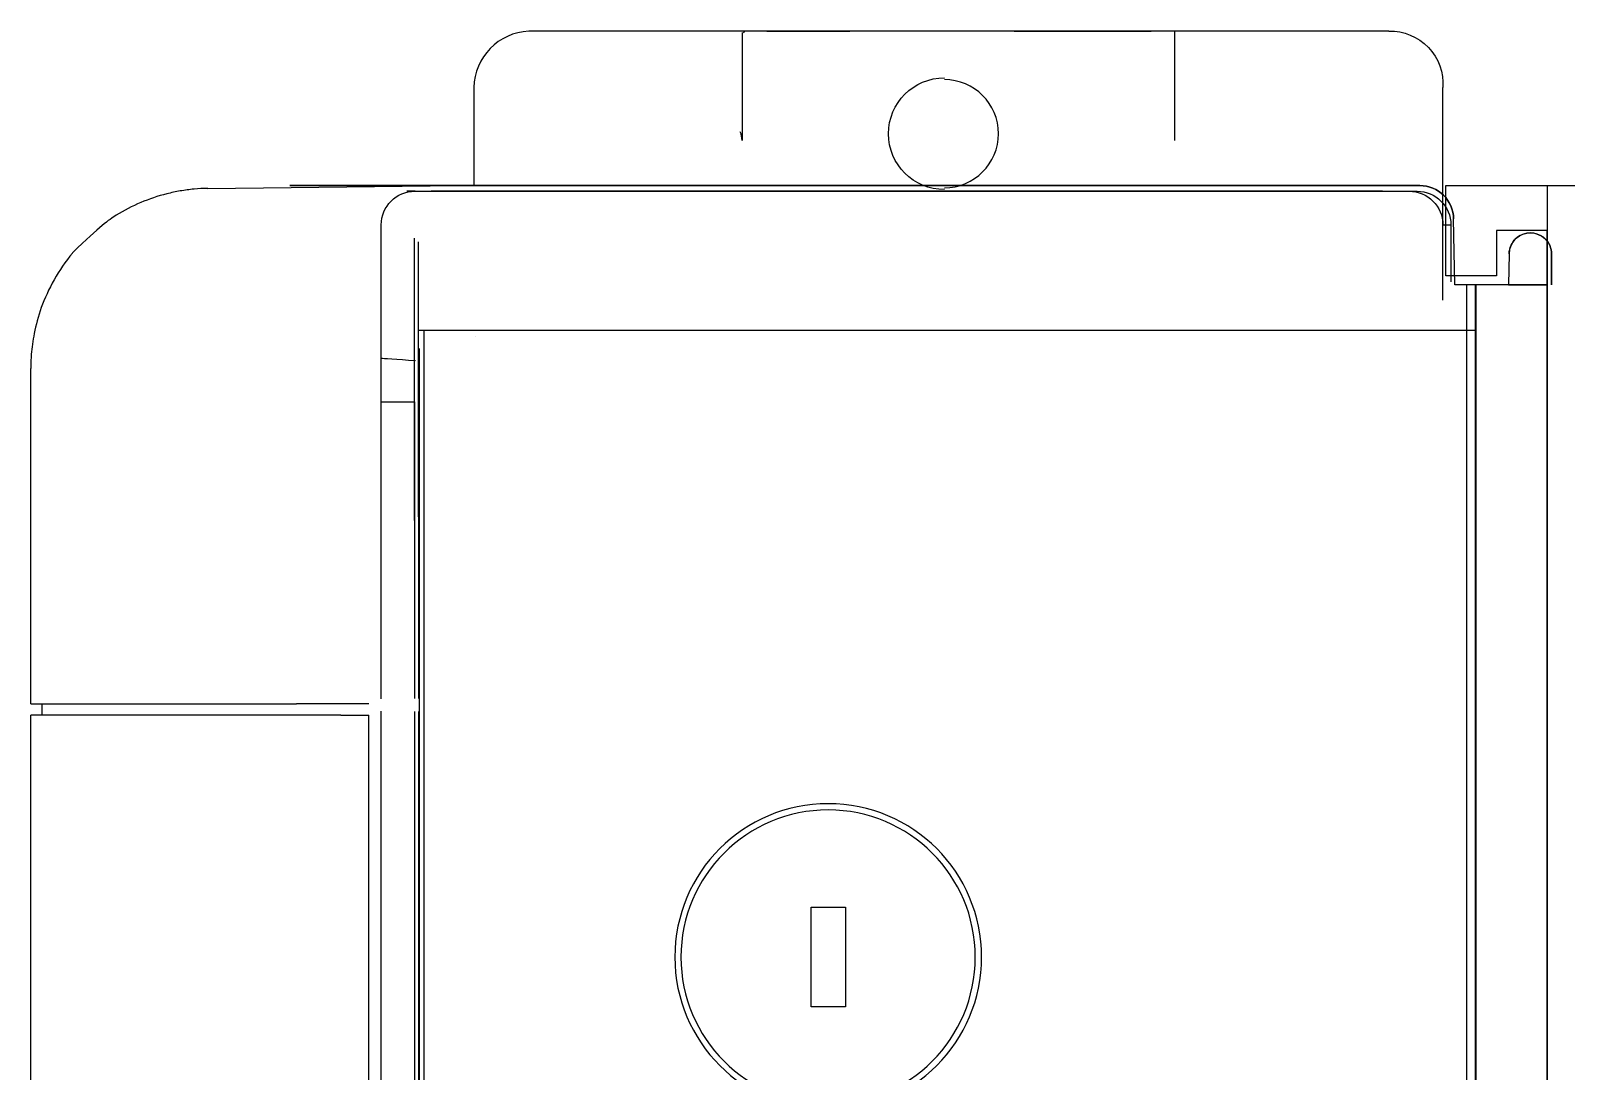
# Paper-space layout 'Sample Network Drawing - A1 Sheet' of a CAD drawing. Extents: x 49 to 806, y 22 to 564.
# Drawn here: x 708.49 to 715.3, y 227.29 to 231.91 of the extents above; entities that cross this region are included whole.
import ezdxf

# ---------------------------------------------------------------- set-up
doc = ezdxf.new("R2010")
doc.units = 0
doc.layers.add('N-EQPM', color=4, linetype='Continuous', lineweight=25)

psp = doc.layouts.new('Sample Network Drawing - A1 Sheet')

# ---------------------------------------------------------------- linework, layer by layer
at = {"layer": 'N-EQPM', "extrusion": (0, 0.999848, 0.017452)}
for p, q in [((711.655, 231.907, 27.1086), (710.695, 231.907, 27.1086)), ((711.648, 231.9, 27.5086), (711.655, 231.907, 27.1086))]:
    psp.add_line(p, q, dxfattribs=at)
at = {"layer": 'N-EQPM'}
for p, q in [((711.642, 231.9015, 27.5086), (711.642, 231.422, 27.5086)), ((711.7522, 231.907, 27.5186), (712.1207, 231.907, 27.5186)), ((712.8493, 231.907, 27.5186), (713.4578, 231.907, 27.5186)), ((713.562, 231.422, 27.5086), (713.562, 231.905, 27.5086)), ((710.452, 231.657, 27.5086), (710.452, 231.222, 27.0586)), ((710.1906, 231.197, 35.1586), (710.155, 231.197, 33.1186)), ((710.1906, 231.197, 35.1586), (714.6022, 231.197, 35.1586)), ((714.6022, 231.197, 35.1586), (714.6378, 231.197, 33.1186)), ((714.6499, 231.222, 33.1086), (714.6499, 231.222, 27.5186)), ((714.765, 230.822), (714.765, 231.222)), ((714.765, 231.222), (715.865, 231.222)), ((714.765, 231.222), (715.865, 231.222)), ((714.765, 231.222), (714.765, 231.222)), ((714.765, 231.222), (715.215, 231.222)), ((714.765, 230.822), (714.765, 231.222)), ((714.765, 231.222), (714.765, 231.222)), ((714.765, 230.822), (714.765, 231.222)), ((714.765, 231.222), (715.215, 231.222)), ((714.765, 230.822), (714.765, 231.222)), ((715.215, 231.222), (721.765, 231.222)), ((715.215, 231.222), (715.215, 219.422)), ((715.215, 231.222), (715.215, 231.022)), ((715.215, 231.222), (715.215, 231.222)), ((715.215, 231.222), (715.215, 219.422)), ((715.215, 231.222), (715.215, 231.222)), ((715.215, 231.222), (721.765, 231.222)), ((715.215, 231.222), (715.215, 231.022)), ((710.04, 228.9449, 35.6112), (710.0407, 231.047, 35.1612)), ((714.7522, 231.047, 35.1612), (714.7879, 231.047, 33.1186)), ((714.7999, 231.0746, 33.1086), (714.7999, 231.0746, 27.5186)), ((715.215, 231.022), (714.99, 231.022)), ((714.99, 231.022), (714.99, 230.822)), ((714.99, 231.022), (714.99, 230.822)), ((714.99, 231.022), (714.99, 231.022)), ((714.99, 231.022), (714.99, 230.822)), ((715.215, 231.022), (714.99, 231.022)), ((714.99, 231.022), (714.99, 231.022)), ((715.215, 231.022), (714.99, 231.022)), ((715.215, 231.022), (714.99, 231.022)), ((714.99, 231.022), (714.99, 230.822)), ((715.215, 226.922), (715.215, 231.022)), ((715.215, 231.022), (715.215, 231.022)), ((715.215, 231.022), (715.215, 231.022)), ((715.215, 226.922), (715.215, 231.022)), ((708.6709, 230.9224, 28.0846), (708.6709, 230.9224, 28.1386)), ((715.0464, 230.9194, 33.1086), (715.0464, 230.9194, 28.2406)), ((715.235, 230.9177, 33.1086), (715.235, 230.9177, 28.2405)), ((714.99, 230.822), (714.765, 230.822)), ((714.765, 230.822), (714.765, 230.822)), ((714.99, 230.822), (714.765, 230.822)), ((714.765, 230.822), (714.765, 230.822)), ((714.99, 230.822), (714.765, 230.822)), ((714.99, 230.822), (714.765, 230.822)), ((714.8565, 230.782, 27.0586), (714.8565, 219.8792, 33.1186)), ((714.895, 230.7833, 35.7086), (714.895, 219.8792, 33.1186)), ((714.8994, 220.122, 35.7586), (714.8994, 230.7833, 35.7586)), ((714.99, 230.822), (714.99, 230.822)), ((714.99, 230.822), (714.99, 230.822)), ((710.205, 230.5798, 27.5186), (714.895, 230.5798, 35.6603)), ((710.2312, 219.6883, 35.7486), (710.2312, 230.5798, 27.5697)), ((710.2056, 230.4995, 35.7586), (710.2056, 228.9455, 35.7586)), ((710.21, 219.7495, 35.7086), (710.21, 230.4995, 35.7086)), ((708.485, 228.922, 29.6586), (708.485, 230.4097, 29.6586)), ((710.1899, 228.9455, 35.7586), (710.1899, 230.2623, 35.7586)), ((710.1899, 228.9455, 35.7586), (710.1899, 230.2623, 35.7586)), ((708.485, 228.172, 29.6586), (708.485, 228.872, 29.6586)), ((710.04, 219.447, 33.1186), (710.04, 228.8892, 35.6112)), ((710.1899, 220.3718, 35.7586), (710.1899, 228.8885, 35.7586)), ((710.1899, 220.3718, 35.7586), (710.1899, 228.8885, 35.7586)), ((710.2056, 228.8885, 35.7586), (710.2056, 219.7495, 35.7586))]:
    psp.add_line(p, q, dxfattribs=at)
at = {"layer": 'N-EQPM', "extrusion": (0, 0, -1)}
for p, q in [((714.5125, 231.907, 27.1086), (711.6556, 231.9076, 27.0754)), ((709.271, 231.2096, 28.2315), (710.3809, 231.222, 27.0586)), ((711.68, 231.222, 27.5186), (710.405, 231.222, 27.5186)), ((711.68, 231.222, 27.0586), (711.688, 231.222, 27.0586)), ((713.53, 231.222, 27.5186), (714.6499, 231.222, 27.5186)), ((714.805, 230.782, 27.5186), (714.7999, 231.0746, 27.5186)), ((710.1889, 229.7359, 27.0586), (710.1889, 230.9881, 27.0586)), ((710.205, 230.972, 27.5186), (710.205, 229.752, 27.5186)), ((715.0464, 230.9194, 27.0586), (715.044, 230.782, 27.0586)), ((715.044, 230.782, 27.0586), (714.8291, 230.782, 27.0586)), ((715.145, 230.782, 27.0586), (715.165, 230.782, 27.0586))]:
    psp.add_line(p, q, dxfattribs=at)
at = {"layer": 'N-EQPM', "extrusion": (0, 1, 0)}
for p, q in [((711.7522, 231.907, 27.5186), (712.1207, 231.907, 27.5186)), ((711.7522, 231.907, 27.0586), (711.7522, 231.907, 27.5186)), ((711.7522, 231.907, 27.0586), (712.1207, 231.907, 27.0586)), ((712.1207, 231.907, 27.5186), (712.1207, 231.907, 27.0586)), ((712.8493, 231.907, 27.0586), (713.4578, 231.907, 27.0586)), ((712.8493, 231.907, 27.0586), (712.8493, 231.907, 27.5186)), ((712.8493, 231.907, 27.5186), (713.4578, 231.907, 27.5186)), ((714.6499, 231.222, 33.1086), (709.635, 231.222, 33.1086)), ((709.635, 231.222, 27.0586), (710.3809, 231.222, 27.0586)), ((709.7572, 231.222, 28.2197), (710.9279, 231.222, 28.2201)), ((710.2125, 231.222, 27.8105), (709.9824, 231.222, 27.8808)), ((710.155, 231.197, 33.1186), (714.6378, 231.197, 33.1186)), ((710.1906, 231.197, 35.1586), (710.155, 231.197, 33.1186)), ((710.1719, 231.222, 29.6752), (710.1719, 231.222, 30.032)), ((710.1719, 231.222, 29.0752), (710.1719, 231.222, 29.432)), ((710.1719, 231.222, 28.4752), (710.1719, 231.222, 28.832)), ((710.1719, 231.222, 32.7152), (710.1719, 231.222, 32.852)), ((710.1719, 231.222, 31.4752), (710.1719, 231.222, 31.832)), ((710.1719, 231.222, 30.8752), (710.1719, 231.222, 31.232)), ((710.1719, 231.222, 30.2752), (710.1719, 231.222, 30.632)), ((710.1719, 231.222, 32.0752), (710.1719, 231.222, 32.432)), ((710.1906, 231.197, 35.1586), (714.6022, 231.197, 35.1586)), ((712.0076, 231.222, 27.8105), (710.2125, 231.222, 27.8105)), ((710.2416, 231.222, 30.1017), (714.5684, 231.222, 30.1017)), ((712.34, 231.222, 29.6055), (710.2416, 231.222, 29.6055)), ((710.2416, 231.222, 29.5017), (712.3158, 231.222, 29.5017)), ((712.2237, 231.222, 29.0055), (710.2416, 231.222, 29.0055)), ((710.2416, 231.222, 28.9017), (712.2068, 231.222, 28.9017)), ((712.1316, 231.222, 28.4055), (710.2416, 231.222, 28.4055)), ((710.2416, 231.222, 32.6455), (714.5684, 231.222, 32.6455)), ((710.2416, 231.222, 32.9217), (714.5684, 231.222, 32.9217)), ((710.2416, 231.222, 31.9017), (714.5684, 231.222, 31.9017)), ((714.5684, 231.222, 31.4055), (710.2416, 231.222, 31.4055)), ((710.2416, 231.222, 31.3017), (714.5684, 231.222, 31.3017)), ((714.5684, 231.222, 30.8055), (710.2416, 231.222, 30.8055)), ((710.2416, 231.222, 30.7017), (714.5684, 231.222, 30.7017)), ((714.5684, 231.222, 30.2055), (710.2416, 231.222, 30.2055)), ((714.5684, 231.222, 32.0055), (710.2416, 231.222, 32.0055)), ((710.2416, 231.222, 32.5017), (714.5684, 231.222, 32.5017)), ((710.2625, 231.197, 33.4186), (710.2625, 231.197, 33.6986)), ((710.2625, 231.197, 34.0186), (710.2625, 231.197, 34.2986)), ((710.2625, 231.197, 34.6186), (710.2625, 231.197, 34.8986)), ((714.485, 231.197, 33.3311), (710.35, 231.197, 33.3311)), ((710.35, 231.197, 33.7861), (714.485, 231.197, 33.7861)), ((714.485, 231.197, 33.9311), (710.35, 231.197, 33.9311)), ((710.35, 231.197, 34.3861), (714.485, 231.197, 34.3861)), ((714.485, 231.197, 34.5311), (710.35, 231.197, 34.5311)), ((710.35, 231.197, 34.9861), (714.485, 231.197, 34.9861)), ((711.68, 231.222, 27.5186), (710.405, 231.222, 27.5186)), ((710.9279, 231.222, 28.1601), (711.1977, 231.222, 28.1601)), ((710.9279, 231.222, 28.2201), (710.9279, 231.222, 28.1601)), ((711.1977, 231.222, 28.1601), (711.2977, 231.222, 28.1402)), ((711.2977, 231.222, 28.1402), (711.335, 231.222, 28.1402)), ((711.335, 231.222, 28.2202), (712.1051, 231.222, 28.2204)), ((711.335, 231.222, 28.1402), (711.335, 231.222, 28.2202)), ((711.68, 231.222, 27.79), (712.0076, 231.222, 27.79)), ((711.68, 231.222, 27.5186), (711.68, 231.222, 27.79)), ((712.0076, 231.222, 27.79), (712.0076, 231.222, 27.8105)), ((714.5684, 231.222, 29.6055), (712.6301, 231.222, 29.6055)), ((712.6542, 231.222, 29.5017), (714.5684, 231.222, 29.5017)), ((714.5684, 231.222, 29.0055), (712.7463, 231.222, 29.0055)), ((712.7632, 231.222, 28.9017), (714.5684, 231.222, 28.9017)), ((714.5684, 231.222, 28.4055), (712.8384, 231.222, 28.4055)), ((713.3116, 231.222, 28.3017), (714.5684, 231.222, 28.3017)), ((714.568, 231.222, 27.8105), (713.312, 231.222, 27.8105)), ((713.53, 231.222, 27.5186), (714.6499, 231.222, 27.5186)), ((714.5725, 231.197, 33.6986), (714.5725, 231.197, 33.4186)), ((714.5725, 231.197, 34.2986), (714.5725, 231.197, 34.0186)), ((714.5725, 231.197, 34.8986), (714.5725, 231.197, 34.6186)), ((714.6022, 231.197, 35.1586), (714.6378, 231.197, 33.1186)), ((714.6381, 231.222, 30.032), (714.6381, 231.222, 29.6752)), ((714.6381, 231.222, 29.432), (714.6381, 231.222, 29.0752)), ((714.6381, 231.222, 28.832), (714.6381, 231.222, 28.4752)), ((714.6381, 231.222, 32.852), (714.6381, 231.222, 32.7152)), ((714.6381, 231.222, 31.832), (714.6381, 231.222, 31.4752)), ((714.6381, 231.222, 31.232), (714.6381, 231.222, 30.8752)), ((714.6381, 231.222, 30.632), (714.6381, 231.222, 30.2752)), ((714.6381, 231.222, 28.232), (714.6381, 231.222, 27.8804)), ((714.6381, 231.222, 32.432), (714.6381, 231.222, 32.0752)), ((714.6499, 231.222, 33.1086), (714.6499, 231.222, 27.5186)), ((715.044, 230.782, 33.1086), (714.805, 230.782, 33.1086)), ((715.044, 230.782, 27.0586), (714.8291, 230.782, 27.0586)), ((715.044, 230.782, 27.0586), (715.044, 230.782, 27.8638)), ((715.044, 230.782, 27.8638), (715.074, 230.782, 27.8938)), ((715.044, 230.782, 28.2334), (715.044, 230.782, 33.1086)), ((715.074, 230.782, 28.2034), (715.044, 230.782, 28.2334)), ((715.074, 230.782, 27.8938), (715.205, 230.782, 27.8938)), ((715.205, 230.782, 28.2034), (715.074, 230.782, 28.2034)), ((715.205, 230.782, 27.8938), (715.215, 230.782, 27.8838)), ((715.215, 230.782, 28.2134), (715.205, 230.782, 28.2034)), ((715.215, 230.782, 28.2134), (715.215, 230.782, 27.8838))]:
    psp.add_line(p, q, dxfattribs=at)
at = {"layer": 'N-EQPM', "extrusion": (0.999657, 0, 0.026177)}
psp.add_line((714.752, 230.7137, 27.5086), (714.752, 231.657, 27.5086), dxfattribs=at)
at = {"layer": 'N-EQPM', "extrusion": (0.999848, 0, 0.017452)}
for p, q in [((714.7522, 231.047, 35.1612), (714.7879, 231.047, 33.1186)), ((714.7879, 231.047, 33.1186), (714.7879, 230.7949, 33.1186))]:
    psp.add_line(p, q, dxfattribs=at)
at = {"layer": 'N-EQPM', "extrusion": (0.999848, 0.017452, 0)}
for p, q in [((714.805, 230.782, 33.1086), (714.7999, 231.0746, 33.1086)), ((714.7999, 231.0746, 33.1086), (714.7999, 231.0746, 27.5186)), ((714.805, 230.782, 27.5186), (714.7999, 231.0746, 27.5186))]:
    psp.add_line(p, q, dxfattribs=at)
at = {"layer": 'N-EQPM', "extrusion": (1, 0, 0)}
for p, q in [((715.235, 230.9177, 28.2405), (715.235, 230.782, 28.2334)), ((715.235, 230.782, 33.1086), (715.235, 230.9177, 33.1086)), ((715.235, 230.9177, 33.1086), (715.235, 230.9177, 28.2405)), ((715.215, 230.782, 28.2134), (715.215, 230.782, 27.8838)), ((715.215, 230.782, 33.1086), (715.215, 230.782, 28.2134)), ((715.215, 230.782, 27.8838), (715.215, 230.782, 27.1586)), ((715.215, 230.372, 33.1086), (715.215, 230.782, 33.1086)), ((715.215, 230.782, 27.1586), (715.215, 227.311, 27.1586)), ((715.235, 230.782, 28.2334), (715.235, 230.782, 33.1086)), ((715.215, 230.719, 34.0251), (715.215, 230.7349, 33.1186)), ((715.215, 230.7349, 33.1186), (715.215, 230.297, 33.1186)), ((715.215, 230.4307, 29.8673), (715.215, 227.7764, 29.8673)), ((715.215, 227.3255, 32.6986), (715.215, 230.322, 32.6986)), ((715.215, 230.2327, 32.7086), (715.215, 227.322, 32.7086))]:
    psp.add_line(p, q, dxfattribs=at)
at = {"layer": 'N-EQPM', "extrusion": (0.819232, 0, -0.573462)}
for q in [(715.145, 230.782, 27.0586), (715.215, 227.311, 27.1586)]:
    psp.add_line((715.215, 230.782, 27.1586), q, dxfattribs=at)
at = {"layer": 'N-EQPM', "extrusion": (-0.999657, 0, 0.026177)}
psp.add_line((710.458, 230.552, 27.5086), (710.4569, 230.552, 27.4686), dxfattribs=at)
at = {"layer": 'N-EQPM', "extrusion": (-1, 0, 0)}
for p, q in [((708.485, 228.922, 29.6586), (708.485, 230.4097, 29.6586)), ((708.485, 228.922, 27.0761), (708.485, 230.3465, 27.0761)), ((708.485, 228.922, 29.6586), (708.485, 228.922, 27.0761)), ((709.665, 228.922, 35.5565), (709.665, 228.922, 35.3989)), ((708.485, 228.172, 29.6586), (708.485, 228.872, 29.6586)), ((708.485, 228.872, 27.0761), (708.485, 228.872, 29.6586)), ((708.485, 223.4405, 27.0761), (708.485, 228.872, 27.0761)), ((709.8615, 228.872, 35.7564), (709.665, 228.872, 35.5565))]:
    psp.add_line(p, q, dxfattribs=at)
at = {"layer": 'N-EQPM', "extrusion": (-0.087156, 0, -0.996195)}
for p, q in [((708.485, 228.922, 27.0761), (708.485, 230.3465, 27.0761)), ((708.485, 228.922, 27.0761), (708.535, 228.922, 27.0717)), ((708.535, 228.922, 27.0717), (708.535, 228.872, 27.0717)), ((708.485, 223.4405, 27.0761), (708.485, 228.872, 27.0761)), ((708.535, 228.872, 27.0717), (708.485, 228.872, 27.0761))]:
    psp.add_line(p, q, dxfattribs=at)
at = {"layer": 'N-EQPM', "extrusion": (-0.017452, 0, 0.999848)}
for p, q in [((709.985, 228.922, 35.7586), (709.8615, 228.922, 35.7564)), ((709.8615, 228.872, 35.7564), (709.985, 228.872, 35.7586)), ((709.985, 219.447, 33.1186), (709.985, 228.872, 35.7586))]:
    psp.add_line(p, q, dxfattribs=at)
at = {"layer": 'N-EQPM'}
for centre, radius, start, end in [((710.7074, 231.6519, 26.7086), 0.2554, 92.76952, 178.8532), ((711.7522, 231.857, 27.5186), 0.05, 90, 90), ((712.8493, 231.857, 27.5186), 0.05, 90, 90), ((712.54, 231.452, 27.5186), 0.24, 270, 90), ((714.6499, 231.072, 33.1086), 0.15, 1, 90), ((715.1407, 230.9177, 33.1086), 0.0943, 165.06307, 179), ((715.1407, 230.9177, 33.1086), 0.0943, 0, 14.93693), ((712.0244, 227.7985, 35.7486), 0.6807, 0, 180), ((712.024, 227.7985, 35.7086), 0.6531, 0, 180), ((712.0244, 227.7985, 35.7486), 0.6807, 180, 0), ((712.024, 227.7985, 35.7086), 0.6531, 180, 0)]:
    psp.add_arc(centre, radius, start, end, dxfattribs=at)
at = {"layer": 'N-EQPM', "extrusion": (0, 0, -1)}
for centre, radius, start, end in [((-712.1207, 231.857, -27.0586), 0.05, 90, 90), ((-714.5196, 231.674, -27.9086), 0.2331, 88.26868, 184.18286), ((-712.54, 231.452, -27.0586), 0.248, 270, 90), ((-714.6499, 231.072, -27.5186), 0.15, 90, 179), ((-714.6499, 231.072, -27.5186), 0.15, 90, 179), ((-715.1407, 230.9177, -27.0586), 0.0943, 14.93693, 14.93693)]:
    psp.add_arc(centre, radius, start, end, dxfattribs=at)
at = {"layer": 'N-EQPM', "extrusion": (-0.017452, 0, -0.999848)}
psp.add_arc((-231.047, -709.4689, -47.5478), 0.15, 90, 180, dxfattribs=at)
psp.add_arc((-231.047, -709.4689, -47.5478), 0.15, 90, 180, dxfattribs=at)
at = {"layer": 'N-EQPM', "extrusion": (0, 1, 0)}
for centre, start, end in [((-710.35, 33.6986, 231.197), 270, 0), ((-710.35, 34.2986, 231.197), 270, 0), ((-710.35, 34.8986, 231.197), 0, 0), ((-714.485, 33.6986, 231.197), 360, 90), ((-714.485, 34.2986, 231.197), 360, 90), ((-714.485, 34.8986, 231.197), 360, 90), ((-714.485, 33.4186, 231.197), 180, 180), ((-714.485, 34.0186, 231.197), 180, 180), ((-714.485, 34.6186, 231.197), 180, 180)]:
    psp.add_arc(centre, 0.0875, start, end, dxfattribs=at)
at = {"layer": 'N-EQPM', "extrusion": (0.017452, 0, -0.999848)}
psp.add_arc((231.047, 715.107, -22.6817), 0.15, 0, 90, dxfattribs=at)
psp.add_arc((231.047, 715.107, -22.6817), 0.15, 0, 90, dxfattribs=at)
at = {"layer": 'N-EQPM', "extrusion": (0.065005, 0.997885, 0)}
psp.add_arc((-693.7099, 35.6086, 276.1246), 0.15, 0.99789, 90, dxfattribs=at)
at = {"layer": 'N-EQPM', "extrusion": (2.43766e-08, 1, 0)}
psp.add_arc((-710.1899, 35.6086, 230.2623), 0.15, 1, 90, dxfattribs=at)
psp.add_arc((-710.1899, 35.6086, 230.2623), 0.15, 1, 90, dxfattribs=at)
at = {"layer": 'N-EQPM', "extrusion": (1, 0, 0)}
psp.add_arc((225.322, 0, 715.215), 35.53, 82.7823, 97.2177, dxfattribs=at)
psp.add_arc((225.322, 0, 715.215), 35.53, 82.7823, 97.2177, dxfattribs=at)
at = {"layer": 'N-EQPM', "extrusion": (0, -1, 0)}
for centre, start in [((709.865, 35.5565, -228.922), 91), ((709.865, 35.5565, -228.872), 180)]:
    psp.add_arc(centre, 0.2, start, 180, dxfattribs=at)
at = {"layer": 'N-EQPM'}
psp.add_ellipse((711.542, 231.422, 27.5086), major_axis=(-0.0832, 0.0555), ratio=0.999505, start_param=3.729308, end_param=4.124217, dxfattribs=at)
at = {"layer": 'N-EQPM', "extrusion": (0, 1, 0)}
for centre, major_axis in [((710.2422, 231.222, 29.6757), (-0.0499, 0, -0.0499)), ((710.2422, 231.222, 29.4315), (-0.0499, 0, 0.0499)), ((710.2422, 231.222, 28.4757), (-0.0499, 0, -0.0499)), ((710.2422, 231.222, 32.8515), (-0.0499, 0, 0.0499)), ((710.2422, 231.222, 31.8315), (-0.0499, 0, 0.0499)), ((710.2422, 231.222, 30.8757), (-0.0499, 0, -0.0499)), ((710.2422, 231.222, 30.6315), (-0.0499, 0, 0.0499)), ((710.2422, 231.222, 32.0757), (-0.0499, 0, -0.0499)), ((714.5679, 231.222, 30.0315), (0.0499, 0, 0.0499)), ((714.5679, 231.222, 29.0757), (0.0499, 0, -0.0499)), ((714.5679, 231.222, 28.8315), (0.0499, 0, 0.0499)), ((714.5679, 231.222, 32.7157), (0.0499, 0, -0.0499)), ((714.5679, 231.222, 31.4757), (0.0499, 0, -0.0499)), ((714.5679, 231.222, 31.2315), (0.0499, 0, 0.0499)), ((714.5679, 231.222, 30.2757), (0.0499, 0, -0.0499)), ((714.5679, 231.222, 28.2315), (0.0499, 0, 0.0499)), ((714.5679, 231.222, 32.4315), (0.0499, 0, 0.0499))]:
    psp.add_ellipse(centre, major_axis=major_axis, ratio=0.992433, dxfattribs=at)
for centre, major_axis, ratio, start_param, end_param in [((710.2422, 231.222, 30.0315), (-0.0499, 0, 0.0499), 0.992433, -0.7816, 0.7816), ((710.2422, 231.222, 29.0757), (-0.0499, 0, -0.0499), 0.992433, -0.7816, 0.7816), ((710.2422, 231.222, 28.8315), (0.0499, 0, -0.0499), 0.992433, 2.359993, 3.923193), ((710.2422, 231.222, 32.7157), (-0.0499, 0, -0.0499), 0.992433, -0.7816, 0.7816), ((710.2422, 231.222, 31.4757), (-0.0499, 0, -0.0499), 0.992433, -0.7816, 0.7816), ((710.2422, 231.222, 31.2315), (-0.0499, 0, 0.0499), 0.992433, -0.7816, 0.7816), ((710.2422, 231.222, 30.2757), (-0.0499, 0, -0.0499), 0.992433, -0.7816, 0.7816), ((710.2422, 231.222, 32.4315), (-0.0499, 0, 0.0499), 0.992433, -0.7816, 0.7816), ((714.5679, 231.222, 29.6757), (0.0499, 0, -0.0499), 0.992433, -0.7816, 0.7816), ((714.5679, 231.222, 29.4315), (0.0499, 0, 0.0499), 0.992433, -0.7816, 0.7816), ((714.5679, 231.222, 28.4757), (0.0499, 0, -0.0499), 0.992433, -0.7816, 0.7816), ((714.5679, 231.222, 32.8515), (0.0499, 0, 0.0499), 0.992433, -0.7816, 0.7816), ((714.5679, 231.222, 31.8315), (0.0499, 0, 0.0499), 0.992433, -0.7816, 0.7816), ((714.5679, 231.222, 30.8757), (0.0499, 0, -0.0499), 0.992433, -0.7816, 0.7816), ((714.5679, 231.222, 30.6315), (0.0499, 0, 0.0499), 0.992433, -0.7816, 0.7816), ((714.5679, 231.222, 32.0757), (0.0499, 0, -0.0499), 0.992433, -0.7816, 0.7816), ((714.5679, 231.222, 27.8805), (0.0689, 0, -0.0138), 0.996044, -1.373108, -0.196167)]:
    psp.add_ellipse(centre, major_axis=major_axis, ratio=ratio, start_param=start_param, end_param=end_param, dxfattribs=at)
at = {"layer": 'N-EQPM', "extrusion": (0, 0, -1)}
psp.add_ellipse((714.6378, 231.047, 33.1186), major_axis=(0.15, 0), ratio=0.999848, start_param=-1.570796, end_param=0, dxfattribs=at)
at = {"layer": 'N-EQPM', "extrusion": (-0.706676, 0.049325, -0.705815)}
psp.add_ellipse((715.1407, 230.9177, 28.1461), major_axis=(-0.0941, 0.0066, 0.0947), ratio=0.705815, start_param=-0.052233, end_param=0.768213, dxfattribs=at)
at = {"layer": 'N-EQPM', "extrusion": (0, 0.819232, 0.573462)}
psp.add_ellipse((715.1407, 230.9177, 33.1433), major_axis=(0, -0.0943, 0.1347), ratio=0.573462, start_param=1.831495, end_param=4.45169, dxfattribs=at)
at = {"layer": 'N-EQPM', "extrusion": (0, 0.052336, -0.99863)}
psp.add_ellipse((715.1407, 230.9177, 28.2105), major_axis=(0, 0.0943, 0.0049), ratio=0.99863, start_param=-0.732898, end_param=0.750351, dxfattribs=at)
at = {"layer": 'N-EQPM', "extrusion": (0.707107, 0.037007, -0.706138)}
psp.add_ellipse((715.1407, 230.9177, 28.1461), major_axis=(-0.0942, -0.0049, -0.0946), ratio=0.706138, start_param=2.373435, end_param=3.193881, dxfattribs=at)
at = {"layer": 'N-EQPM'}
for points, knots in [([(709.0891, 231.1853, 28.2315), (709.0496, 231.1753, 28.2314), (708.9719, 231.1493, 28.2314), (708.8625, 231.0927, 28.2312), (708.796, 231.0442, 28.231), (708.6709, 230.9236, 28.2309)], [0, 0, 0, 0, 0.0481312, 0.0963044, 0.1449268, 0.1449268, 0.1449268, 0.1449268]), ([(709.271, 231.2096, 28.2315), (709.2506, 231.2092, 28.2315), (709.2096, 231.2069, 28.2315), (709.1488, 231.1988, 28.2315), (709.1088, 231.1903, 28.2315), (709.0891, 231.1853, 28.2315)], [0, 0, 0, 0, 0.02415826, 0.04842814, 0.07241854, 0.07241854, 0.07241854, 0.07241854]), ([(712.1316, 231.222, 28.4055), (712.1287, 231.222, 28.3853), (712.1228, 231.222, 28.3446), (712.114, 231.222, 28.2829), (712.108, 231.222, 28.2414), (712.1051, 231.222, 28.2204)], [0, 0, 0, 0, 0.02404772, 0.04858054, 0.07360486, 0.07360486, 0.07360486, 0.07360486]), ([(712.1316, 231.222, 28.4055), (712.1287, 231.222, 28.3853), (712.1228, 231.222, 28.3446), (712.114, 231.222, 28.2829), (712.108, 231.222, 28.2414), (712.1051, 231.222, 28.2204)], [0, 0, 0, 0, 0.02404772, 0.04858054, 0.07360486, 0.07360486, 0.07360486, 0.07360486]), ([(712.2237, 231.222, 29.0055), (712.2218, 231.222, 28.9941), (712.2181, 231.222, 28.9713), (712.2125, 231.222, 28.9367), (712.2087, 231.222, 28.9134), (712.2068, 231.222, 28.9017)], [0, 0, 0, 0, 0.01357799, 0.02737157, 0.04138268, 0.04138268, 0.04138268, 0.04138268]), ([(712.2237, 231.222, 29.0055), (712.2218, 231.222, 28.9941), (712.2181, 231.222, 28.9713), (712.2125, 231.222, 28.9367), (712.2087, 231.222, 28.9134), (712.2068, 231.222, 28.9017)], [0, 0, 0, 0, 0.01357799, 0.02737157, 0.04138268, 0.04138268, 0.04138268, 0.04138268]), ([(712.7632, 231.222, 28.9017), (712.7613, 231.222, 28.9134), (712.7576, 231.222, 28.9367), (712.752, 231.222, 28.9713), (712.7482, 231.222, 28.9941), (712.7463, 231.222, 29.0055)], [0, 0, 0, 0, 0.01400991, 0.02780351, 0.04138268, 0.04138268, 0.04138268, 0.04138268]), ([(712.7632, 231.222, 28.9017), (712.7613, 231.222, 28.9134), (712.7576, 231.222, 28.9367), (712.752, 231.222, 28.9713), (712.7482, 231.222, 28.9941), (712.7463, 231.222, 29.0055)], [0, 0, 0, 0, 0.01400991, 0.02780351, 0.04138268, 0.04138268, 0.04138268, 0.04138268]), ([(708.6709, 230.9224, 28.0562), (708.6393, 230.8845, 28.0317), (708.5843, 230.8043, 27.9771), (708.5291, 230.6819, 27.8824), (708.4988, 230.5695, 27.7806), (708.4868, 230.4791, 27.6831), (708.485, 230.4298, 27.6194), (708.485, 230.4097, 27.5909)], [0, 0, 0, 0, 0.0650091, 0.1307922, 0.1930894, 0.2469725, 0.2881126, 0.2881126, 0.2881126, 0.2881126]), ([(708.6709, 230.9224, 28.0846), (708.6709, 230.9224, 28.0798), (708.6709, 230.9224, 28.0704), (708.6709, 230.9224, 28.0609), (708.6709, 230.9224, 28.0562)], [0, 0, 0, 0, 0.00561199, 0.01117163, 0.01117163, 0.01117163, 0.01117163]), ([(708.485, 228.922, 29.6586), (708.485, 228.922, 30.6989), (708.6701, 228.922, 32.6334), (709.1928, 228.922, 34.5003), (709.5013, 228.922, 35.3343)], [0, 0, 0, 0, 1.228651, 2.278943, 2.278943, 2.278943, 2.278943]), ([(709.5013, 228.922, 35.3343), (709.5036, 228.922, 35.3405), (709.5108, 228.922, 35.3522), (709.5275, 228.922, 35.3641), (709.5409, 228.922, 35.3671), (709.5475, 228.922, 35.3672)], [0, 0, 0, 0, 0.00788261, 0.01574015, 0.02357219, 0.02357219, 0.02357219, 0.02357219]), ([(709.6355, 228.922, 35.3687), (709.6394, 228.922, 35.3688), (709.6471, 228.922, 35.3705), (709.6569, 228.922, 35.3772), (709.6635, 228.922, 35.3872), (709.665, 228.922, 35.395), (709.665, 228.922, 35.3989)], [0, 0, 0, 0, 0.00452488, 0.00910826, 0.01371346, 0.01827868, 0.01827868, 0.01827868, 0.01827868]), ([(709.5032, 228.872, 35.3394), (709.1938, 228.872, 34.5038), (708.6703, 228.872, 32.6352), (708.485, 228.872, 30.6989), (708.485, 228.872, 29.6586)], [0, 0, 0, 0, 1.052419, 2.281071, 2.281071, 2.281071, 2.281071]), ([(709.5494, 228.872, 35.3723), (709.5428, 228.872, 35.3721), (709.5294, 228.872, 35.3692), (709.5127, 228.872, 35.3573), (709.5055, 228.872, 35.3456), (709.5032, 228.872, 35.3394)], [0, 0, 0, 0, 0.00782971, 0.01568388, 0.02356235, 0.02356235, 0.02356235, 0.02356235]), ([(709.665, 228.872, 35.4039), (709.665, 228.872, 35.4), (709.6635, 228.872, 35.3922), (709.6569, 228.872, 35.3822), (709.6471, 228.872, 35.3755), (709.6394, 228.872, 35.3738), (709.6355, 228.872, 35.3738)], [0, 0, 0, 0, 0.00456437, 0.00916902, 0.01375229, 0.01827737, 0.01827737, 0.01827737, 0.01827737])]:
    psp.add_open_spline(points, degree=3, knots=knots, dxfattribs=at)
for points in [[(709.5475, 228.922, 35.3672), (709.5769, 228.922, 35.3677), (709.6062, 228.922, 35.3682), (709.6355, 228.922, 35.3687)], [(709.6355, 228.872, 35.3738), (709.6068, 228.872, 35.3733), (709.5781, 228.872, 35.3728), (709.5494, 228.872, 35.3723)]]:
    psp.add_open_spline(points, degree=3, dxfattribs=at)
psp.add_3dface([(711.9482, 227.5776, 35.7345), (711.9483, 228.0195, 35.7345), (712.1007, 228.0195, 35.7345), (712.1006, 227.5775, 35.7345)], dxfattribs=at)

doc.saveas('drawing.dxf')
